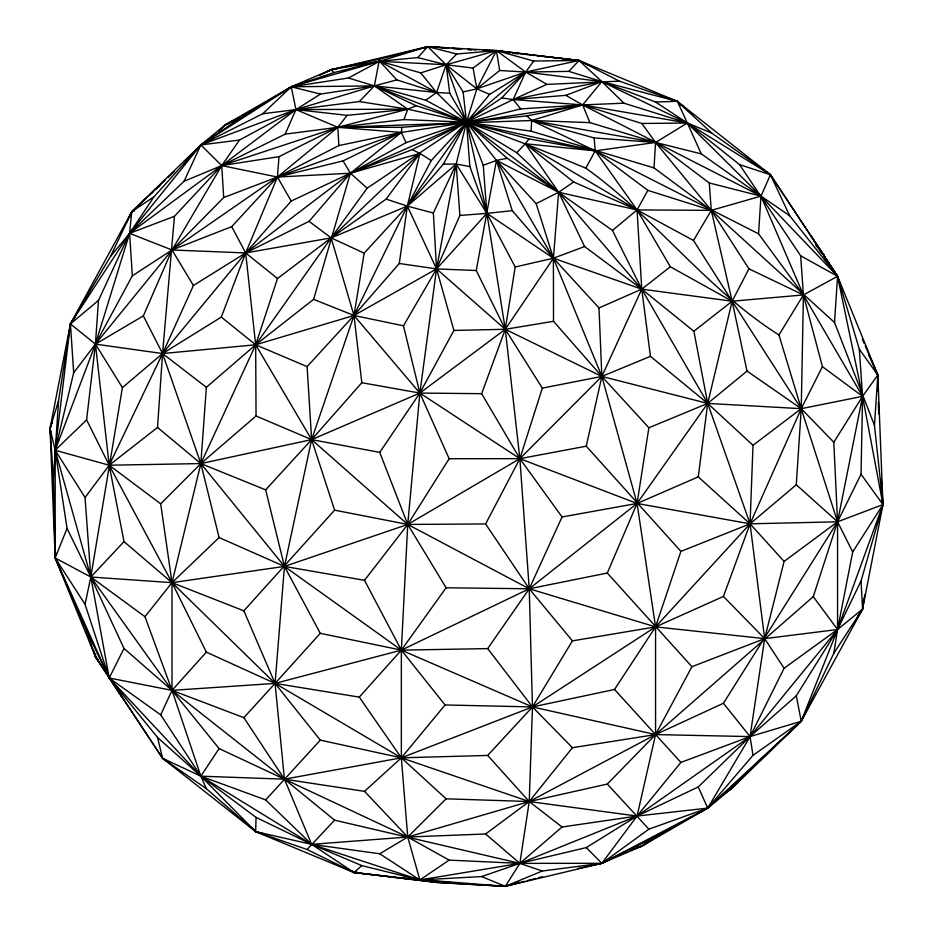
<?xml version="1.0" encoding="UTF-8"?>
<svg xmlns="http://www.w3.org/2000/svg" width="933" height="933" viewBox="0 0 933 933"><rect width="100%" height="100%" fill="white"/><g stroke="black" fill="none" stroke-linecap="round" stroke-linejoin="round"><path stroke-width="1.4" d="M51.642 422.859L50.044 428.422L53.461 478.886L55.175 557.969L86.606 630.895L95.434 656.727L162.564 758.272L206.356 788.7L255.677 831.653L311.634 844.342L407.733 837.029L485.603 833.985L529.233 801.552L655.572 734.586L723.425 703.272L837.566 521.804L861.031 474.232L862.57 396.327L859.316 349.21L837.566 276.273L770.436 174.728L677.323 101.347L579.02 60.482L496.449 50.592L427.734 46.65L331.145 69.683L291.248 86.792L225.296 124.882L200.852 144.918L131.763 211.733L70.43 323.891L50.044 428.422L55.175 557.969L95.434 656.727L162.564 758.272L255.677 831.653L353.98 872.518L436.551 882.408L505.266 886.35L601.855 863.317L641.752 846.208L707.704 808.118L732.148 788.082L801.237 721.267L862.57 609.109L882.956 504.578L877.825 375.031L837.566 276.273L810.602 235.338L823.804 255.001L827.571 262.849M524.568 881.323L505.266 886.35L436.551 882.408L353.98 872.518L307.097 849.508L255.677 831.653L256.05 817.39L200.852 776.174L157.537 737.478L109.196 677.999L86.606 630.895M53.461 478.886L58.546 400.852L70.43 323.891L110.584 256.318L129.582 233.332L184.046 181.282L221.716 165.596L285.16 134.154L337.804 127.308L401.89 127.32L466.5 122.223L526.912 115.89L531.647 120.509L595.196 150.843L637.064 209.925L641.752 289.16L650.441 356.324L707.704 403.406L753.001 445.298L750.062 523.821L764.652 638.639L750.062 736.592L753.001 755.333L707.704 808.118L650.441 839.21L601.855 863.317L577.679 868.553M593.306 864.798L601.855 863.317L707.704 808.118L747.03 772.489L801.237 721.267L837.566 629.518L861.031 581.061L882.956 504.578L874.454 425.32L834.522 322.515L711.284 210.357L654.01 167.893L531.11 131.191L531.647 120.509L582.6 104.928L623.92 103.178L687.329 123.016L711.692 133.034L770.436 174.728L837.566 276.273L839.887 283.072M654.01 167.893L655.572 142.457L641.834 123.471L582.6 104.928L565.865 95.353L513.138 99.539L501.767 97.942L367.136 188.174L331.145 237.892L255.677 344.778L200.852 463.573L172.022 582.659L172.022 690.373L200.852 776.174L206.356 788.7M881.253 510.094L882.956 504.578L862.57 396.327L803.418 294.945L758.564 233.81L760.978 196.128L770.436 174.728L762.156 168.978M95.621 653.835L95.434 656.727L122.398 697.662L109.196 677.999L55.175 557.969L55.175 450.254L70.43 323.891L75.095 316.73M161.362 755.707L162.564 758.272L200.852 776.174L284.448 779.172L401.353 757.829L532.463 706.934L614.532 689.464L655.572 626.871L750.062 523.821L796.292 484.763L801.237 408.677L803.418 294.945L800.654 255.782L739.577 164.628L687.329 123.016L655.502 101.989L601.855 81.603L568.838 71.374L525.652 72.051L499.633 70.5L476.821 88.857L463.141 91.947L446.114 64.774L427.734 46.65L379.486 59.211L331.145 69.683L319.634 75.398M834.522 322.515L837.566 276.273L789.656 215.71L770.436 174.728L687.329 123.016L601.855 81.603L579.02 60.482L529.536 54.709M264.062 833.845L255.677 831.653L200.852 776.174L109.196 677.999L85.055 604.327L55.175 557.969L55.56 552.219M453.893 882.91L419.862 879.959L353.98 872.518L311.634 844.342L200.852 776.174L160.686 714.841L109.196 677.999L90.816 577.014L85.055 497.499L109.196 465.217L157.537 427.454L162.564 353.549L174.436 216.304L221.716 165.596L239.501 140.032L295.936 109.581L320.52 94.081L374.366 85.883L396.84 79.9L436.551 92.53L449.729 93.183L466.5 122.223L496.449 160.394L536.16 203.627L553.409 258.219L601.855 376.431L637.064 503.458L655.572 626.871L655.572 734.586L637.064 816.06L601.855 863.317L542.33 871.014L505.266 886.35L403.464 878.291M874.454 425.32L877.825 375.031L865.253 345.863M449.135 48.084L427.734 46.65L379.591 61.275L334.002 72.587L291.248 86.792L239.128 118.864L200.852 144.918L154.062 196.653L129.582 233.332L98.478 300.449L95.434 344.137L86.606 419.873L109.196 465.217L172.022 582.659L206.368 652.144L275.072 683.399L401.353 757.829L529.233 801.552L637.064 816.06L707.704 808.118L801.237 721.267L833.799 653.298L862.57 609.109L864.774 594.857M256.05 817.39L311.634 844.342L379.743 853.777L407.733 837.029L529.233 801.552L607.29 784.07L655.572 734.586L813.261 596.654L837.566 521.804L862.57 396.327L837.566 276.273L760.978 196.128L687.329 123.016L582.6 104.928L401.353 132.416L350.4 173.223L313.605 299.376L255.677 344.778L206.356 387.3L200.852 463.573L219.103 537.548L284.448 566.401L401.353 650.126L532.463 706.934L655.572 734.586L750.062 736.592L801.237 721.267L806.229 710.783M833.799 653.298L837.566 629.518L852.692 551.963L837.566 521.804L801.237 408.677L778.938 334.947C706.491 289.078 655.444 217.844 585.842 168.173C530.177 145.07 473.754 123.704 416.2 105.756L407.733 109.173L337.804 127.308L278.99 156.651L277.428 177.037L245.671 252.936L221.308 317.092L162.564 353.549L122.398 387.638L90.816 577.014L85.055 604.327M147.391 196.956L131.763 211.733L129.582 233.332L132.346 275.818L95.434 344.137L55.175 450.254L67.048 528.416L90.816 577.014L124.007 648.458L172.022 690.373L284.448 779.172L334.609 820.177L519.868 863.375L542.33 871.014M401.89 127.32L401.353 132.416L406.088 142.621L466.5 122.223L520.742 108.893L582.6 104.928L760.978 196.128L789.656 215.71M855.129 621.623L862.57 609.109L863.095 604.794M863.445 601.925L863.783 599.056M784.093 668.25L764.652 638.639L784.093 561.421L750.062 523.821L698.269 476.891L707.704 403.406L732.148 301.207L748.954 268.844L711.284 210.357L655.572 142.457L589.936 122.631L531.647 120.509L337.804 127.308L221.716 165.596L129.582 233.332L70.43 323.891L73.684 372.757L55.175 450.254L90.816 577.014L172.022 690.373L219.103 748.569L407.733 837.029L449.146 860.121L519.868 863.375L601.855 863.317L648.878 829.169L707.704 808.118L750.062 736.592L784.093 668.25L837.566 629.518L862.57 609.109L861.031 581.061M439.385 882.163L419.862 879.959L311.634 844.342L284.448 779.172L275.072 683.399L243.851 610.823L334.609 510.153L311.634 439.618L307.097 366.622L353.98 315.471L399.301 263.491L407.348 206.1L419.862 153.397L412.258 149.618L350.4 173.223L291.166 201.061L245.671 252.936L162.564 353.549L109.196 465.217L124.007 541.63L172.022 582.659L275.072 683.399L320.287 740.137L401.353 757.829L487.679 755.438L532.463 706.934L572.419 640.866L655.572 626.871L723.425 596.444L750.062 523.821L801.237 408.677L822.416 366.657L803.418 294.945L760.978 196.128L701.289 153.875L655.572 142.457L531.647 120.509L594.134 137.932L655.572 142.457L709.278 182.985L760.978 196.128L711.284 210.357L637.064 209.925L558.634 192.268L496.449 160.394L483.271 165.328L486.886 213.377L505.266 329.302L519.868 458.663L529.233 588.781L532.463 706.934L529.233 801.552L519.868 863.375L505.266 886.35L481.661 876.565L419.862 879.959L361.829 865.602L311.634 844.342L265.648 799.896L200.852 776.174L219.103 748.569M758.564 233.81L595.196 150.843L528.988 138.935L525.267 143.752L558.634 192.268L553.409 258.219L553.514 321.314L601.855 376.431L648.878 427.769L637.064 503.458L607.29 573.037L529.233 588.781L446.102 587.778L401.353 650.126L359.263 697.114L275.072 683.399L172.022 690.373L109.196 677.999L124.007 648.458M521.337 53.881L528.171 54.569L496.449 50.592L476.821 88.857L466.5 122.223L456.179 164.08L486.886 213.377L515.191 266.966L505.266 329.302L481.661 393.679L519.868 458.663L562.051 516.964L529.233 588.781L487.679 648.61L401.353 650.126L320.287 633.309L284.448 566.401L200.852 463.573L157.537 427.454M588.128 64.96L579.02 60.482L525.652 72.051L489.662 94.373L466.5 122.223L443.338 164.138L407.348 206.1L364.162 253.158L353.98 315.471L311.634 439.618L284.448 566.401L275.072 683.399L243.851 717.652L172.022 690.373L144.953 616.678L90.816 577.014L55.175 557.969L67.048 528.416M572.419 640.866L529.233 588.781L485.603 523.961L519.868 458.663L542.33 388.128L505.266 329.302L476.238 270.523L496.449 160.394L507.19 158.295L558.634 192.268L612.48 230.451L641.752 289.16L707.704 403.406L750.062 523.821L837.566 521.804L882.956 504.578L882.175 493.044M124.007 541.63L90.816 577.014L172.022 582.659L284.448 566.401L364.511 580.314L401.353 650.126L445.053 704.963L532.463 706.934L655.572 626.871L680.892 551.391L586.262 446.184L601.855 376.431L641.752 289.16L670.326 266.756L732.148 301.207L801.237 408.677L833.799 442.265L837.566 521.804L837.566 629.518L796.292 695.796L750.062 736.592L698.269 786.927L637.064 816.06L519.868 863.375L481.661 876.565M50.814 435.629L50.044 428.422L58.546 400.852M692.671 114.712L677.323 101.347L619.395 81.148L579.02 60.482L533.699 61.042L525.652 72.051L466.5 122.223L431.233 160.569L419.862 153.397L386.122 199.126L331.145 237.892L277.498 278.535L255.677 344.778L256.05 415.99L200.852 463.573L160.686 503.82L172.022 582.659L144.953 616.678M73.684 372.757L95.434 344.137L129.582 233.332L200.852 144.918L262.674 113.768L295.936 109.581L337.804 127.308L404.012 119.564L407.733 109.173L374.366 85.883L348.406 77.987L291.248 86.792L200.852 144.918L185.97 160.511M50.849 432.69L50.044 428.422L52.015 422.987M129.617 217.132L131.763 211.733L145.571 198.904M160.686 503.82L109.196 465.217L95.434 344.137L143.344 315.89L172.022 249.986L221.716 165.596L295.936 109.581L374.366 85.883L436.551 92.53L466.5 122.223L507.19 158.295M443.338 164.138L456.179 164.08L459.876 215.453L436.551 268.902L403.464 325.815L419.862 393.073L449.146 458.721L407.733 524.439L364.511 580.314M285.16 134.154L295.936 109.581L291.248 86.792L379.591 61.275L417.809 57.566L446.114 64.774L473.124 68.074L496.449 50.592L510.363 52.633M406.088 142.621L350.4 173.223L245.671 252.936L193.423 285.486L162.564 353.549L200.852 463.573L265.648 489.86L284.448 566.401L407.733 524.439L519.868 458.663L601.855 376.431L650.441 356.324M184.046 181.282L200.852 144.918L295.936 109.581L359.345 101.545L407.733 109.173L595.196 150.843L655.572 142.457L687.329 123.016L677.323 101.347L662.442 96.181M726.166 792.152L732.148 788.082L733.35 785.493M160.686 714.841L172.022 690.373L206.368 652.144M881.988 500.485L882.956 504.578L837.566 629.518L750.062 736.592L637.064 816.06L586.262 847.584L519.868 863.375L419.862 879.959L407.733 837.029L401.353 757.829L401.353 650.126L407.733 524.439L419.862 393.073L436.551 268.902L433.367 213.027L456.179 164.08L469.859 166.564L486.886 213.377L553.409 258.219L598.998 307.937L601.855 376.431L707.704 403.406L801.237 408.677L862.57 396.327L877.825 375.031L868.926 355.251M110.584 256.318L131.763 211.733L135.285 209.237M126.748 222.194L131.763 211.733L154.062 196.653M431.233 160.569L407.348 206.1L353.98 315.471L361.829 382.717L311.634 439.618L265.648 489.86M813.261 596.654L837.566 629.518L764.652 638.639L691.924 666.698L655.572 734.586L572.419 747.695L529.233 801.552L446.102 798.811L401.353 757.829L359.263 697.114M585.842 168.173L595.196 150.843L594.134 137.932M386.122 199.126L407.348 206.1L436.551 268.902L453.893 330.434L419.862 393.073L379.743 452.377L407.733 524.439L446.102 587.778M753.001 445.298L801.237 408.677L747.03 371.089L732.148 301.207L711.284 210.357L647.84 190.379L637.064 209.925L612.48 230.451M800.654 255.782L837.566 276.273L803.418 294.945L732.148 301.207L693.499 240.492L711.284 210.357L709.278 182.985M852.156 626.626L853.648 624.119M778.938 334.947L803.418 294.945L748.954 268.844M833.799 442.265L862.57 396.327L822.416 366.657M852.692 551.963L882.956 504.578L861.031 474.232M857.835 616.351L862.57 609.109M347.158 115.354L295.936 109.581L407.733 109.173L347.158 115.354L337.804 127.308L277.428 177.037L172.022 249.986L132.346 275.818M727.262 791.231L732.148 788.082L734.889 784.688M723.425 703.272L750.062 736.592L680.892 762.413L637.064 816.06L562.051 827L519.868 863.375L485.603 833.985M445.053 704.963L401.353 757.829L364.511 791.347L284.448 779.172L243.851 717.652M174.436 216.304L129.582 233.332L172.022 249.986L245.671 252.936L309.08 221.354L350.4 173.223L466.5 122.223L513.138 99.539L546.878 84.39L619.395 81.148M307.097 849.508L334.609 820.177M320.287 633.309L275.072 683.399L401.353 650.126L529.233 588.781L637.064 503.458L698.269 476.891M729.571 789.388L732.148 788.082L736.055 783.778M738.003 781.621L742.878 776.233M417.809 57.566L427.734 46.65L446.545 48.061M265.648 799.896L320.287 740.137M122.398 387.638L95.434 344.137L172.022 249.986L231.711 226.649L277.428 177.037L338.866 145.595L401.353 132.416L337.804 127.308L338.866 145.595M501.767 97.942L525.652 72.051L601.855 81.603L677.323 101.347L711.692 133.034M568.838 71.374L579.02 60.482L581.434 62.091M286.909 90.291L291.248 86.792L374.366 85.883L425.81 100.216L466.5 122.223L516.8 152.744L525.267 143.752L595.196 150.843L647.84 190.379M732.148 788.082L747.03 772.489M359.345 101.545L374.366 85.883L379.486 59.211M239.501 140.032L200.852 144.918L221.716 165.596L277.428 177.037L343.064 160.896L401.353 132.416L277.428 177.037L223.722 197.539L172.022 249.986L193.423 285.486M533.699 61.042L496.449 50.592L456.762 54.009L446.114 64.774L436.551 92.53L425.81 100.216M446.102 798.811L407.733 837.029L364.511 791.347M86.606 419.873L55.175 450.254L85.055 497.499M219.103 537.548L172.022 582.659L243.851 610.823M149.478 194.985L165.118 180.209M168.243 177.258L174.494 171.345M262.674 113.768L291.248 86.792L320.52 94.081M148.767 195.942L153.012 191.988M156.208 189.026L160.453 185.084M218.917 130.807L225.296 124.882L240.562 116.59M187.032 159.543L191.277 155.694M218.917 130.655L225.296 124.882L235.617 119.494M345.152 867.993L353.98 872.518L361.829 865.602M98.478 300.449L70.43 323.891L95.434 344.137L162.564 353.549L255.677 344.778L353.98 315.471L436.551 268.902L486.886 213.377L512.24 210.66L553.409 258.219L641.752 289.16L732.148 301.207L693.872 331.25L707.704 403.406L637.064 503.458L562.051 516.964M747.03 371.089L707.704 403.406L648.878 427.769M650.441 839.21L641.752 846.208L630.72 849.87M784.093 561.421L837.566 521.804L796.292 484.763M328.789 71.398L331.145 69.683L379.591 61.275L446.114 64.774L496.449 50.592L525.652 72.051L546.878 84.39M753.001 755.333L801.237 721.267L796.292 695.796M693.499 240.492L637.064 209.925L573.655 181.982L558.634 192.268L536.16 203.627M449.146 860.121L419.862 879.959L379.743 853.777M797.715 723.646L801.237 721.267M647.852 842.277L641.752 846.208L637.612 847.397M650.301 840.703L652.738 839.129M652.913 839.327L641.752 846.208L637.461 846.861M655.398 837.799L659.118 835.513M243.105 115.202L250.744 111.062M348.406 77.987L379.591 61.275L420.76 72.867L446.114 64.774L476.821 88.857L489.662 94.373M325.979 72.377L331.145 69.683L336.813 68.949M412.258 149.618L466.5 122.223L531.11 131.191M598.998 307.937L641.752 289.16L693.872 331.25M239.128 118.864L225.296 124.882L228.025 123.902M702.677 810.31L707.704 808.118L698.269 786.927M423.757 48.294L427.734 46.65L456.762 54.009M680.892 551.391L750.062 523.821L637.064 503.458L519.868 458.663L419.862 393.073L353.98 315.471L331.145 237.892L309.08 221.354M565.865 95.353L601.855 81.603L623.92 103.178M516.8 152.744L558.634 192.268L641.752 289.16L584.594 246.545L553.409 258.219L515.191 266.966M505.266 886.35L519.028 882.175M131.763 211.733L134.527 210.905M527.32 880.612L535.589 878.454M538.353 877.743L542.481 876.67M351.904 870.594L353.98 872.518L356.791 871.912M526.912 115.89L582.6 104.928L601.855 81.603L513.138 99.539L520.742 108.893M542.33 388.128L601.855 376.431L505.266 329.302L436.551 268.902L399.301 263.491M586.262 446.184L519.868 458.663L449.146 458.721M553.514 321.314L505.266 329.302L453.893 330.434M278.99 156.651L221.716 165.596L223.722 197.539M459.876 215.453L486.886 213.377L466.5 122.223L463.141 91.947M655.502 101.989L677.323 101.347L681.382 105.452M353.98 872.518L356.814 872.483M641.834 123.471L687.329 123.016L701.289 153.875M485.603 523.961L407.733 524.439L334.609 510.153M481.661 393.679L419.862 393.073L361.829 382.717M483.446 50.219L496.449 50.592L499.633 70.5M476.238 270.523L436.551 268.902L456.179 164.08L407.348 206.1L331.145 237.892L245.671 252.936L231.711 226.649M404.012 119.564L466.5 122.223L528.988 138.935M451.992 48.283L461.975 48.948M467.69 49.332L476.25 49.904M452.342 48.493L459.572 49.029M468.261 49.682L471.153 49.904M505.908 52.505L508.8 52.726M483.364 50.464L487.609 50.837M506.048 52.435L508.882 52.68M515.902 53.729L513.138 53.041L518.608 53.601M513.138 53.041L518.865 53.694M521.734 54.021L526.025 54.499M528.894 54.825L534.621 55.467M537.49 55.793L579.02 60.482M379.743 452.377L311.634 439.618L256.05 415.99M403.464 325.815L353.98 315.471L313.605 299.376M671.725 100.076L677.323 101.347M433.367 213.027L407.348 206.1L466.5 122.223L446.114 64.774L449.729 93.183M432.411 881.242L436.551 882.408M739.577 164.628L770.436 174.728L767.801 173.491M307.097 366.622L255.677 344.778L221.308 317.092M364.162 253.158L331.145 237.892L419.862 153.397L350.4 173.223L277.428 177.037L291.166 201.061M416.2 105.756L374.366 85.883L466.5 122.223L558.634 192.268L584.594 246.545M157.537 737.478L162.564 758.272L167.45 761.316M162.564 758.272L170.786 764.104M206.356 387.3L162.564 353.549L143.344 315.89M562.051 827L529.233 801.552L487.679 755.438M573.655 181.982L525.267 143.752L637.064 209.925L670.326 266.756M277.498 278.535L245.671 252.936L255.677 344.778L311.634 439.618L407.733 524.439L529.233 588.781L655.572 626.871L764.652 638.639L723.425 596.444M367.136 188.174L350.4 173.223L343.064 160.896M244.224 821.098L246.3 823.011M248.388 824.935L255.677 831.653M586.262 847.584L601.855 863.317M331.145 69.683L334.002 72.587M572.419 747.695L532.463 706.934L487.679 648.61M98.42 659.853L95.434 656.727L93.382 649.846M819.862 250.779L823.804 255.001L826.171 260.284M607.29 784.07L648.878 829.169M396.84 79.9L379.591 61.275L436.551 92.53L420.76 72.867M691.924 666.698L607.29 573.037M614.532 689.464L680.892 762.413M815.594 244.901L823.804 255.001L825.588 260.459M98.152 660.156L95.434 656.727L94.851 653.905M859.316 349.21L877.825 375.031L878.175 390.845M55.175 557.969L57.694 561.491M875.469 371.369L877.825 375.031L877.825 391.044M862.395 339.227L864.11 343.204M589.936 122.631L582.6 104.928L513.138 99.539L525.652 72.051L476.821 88.857L473.124 68.074M483.271 165.328L466.5 122.223L469.859 166.564M512.24 210.66L496.449 160.394L553.409 258.219L505.266 329.302L419.862 393.073L311.634 439.618L200.852 463.573L109.196 465.217L55.175 450.254L50.044 428.422M881.195 478.629L881.592 484.402M878.42 402.356L878.664 413.855"/></g></svg>
